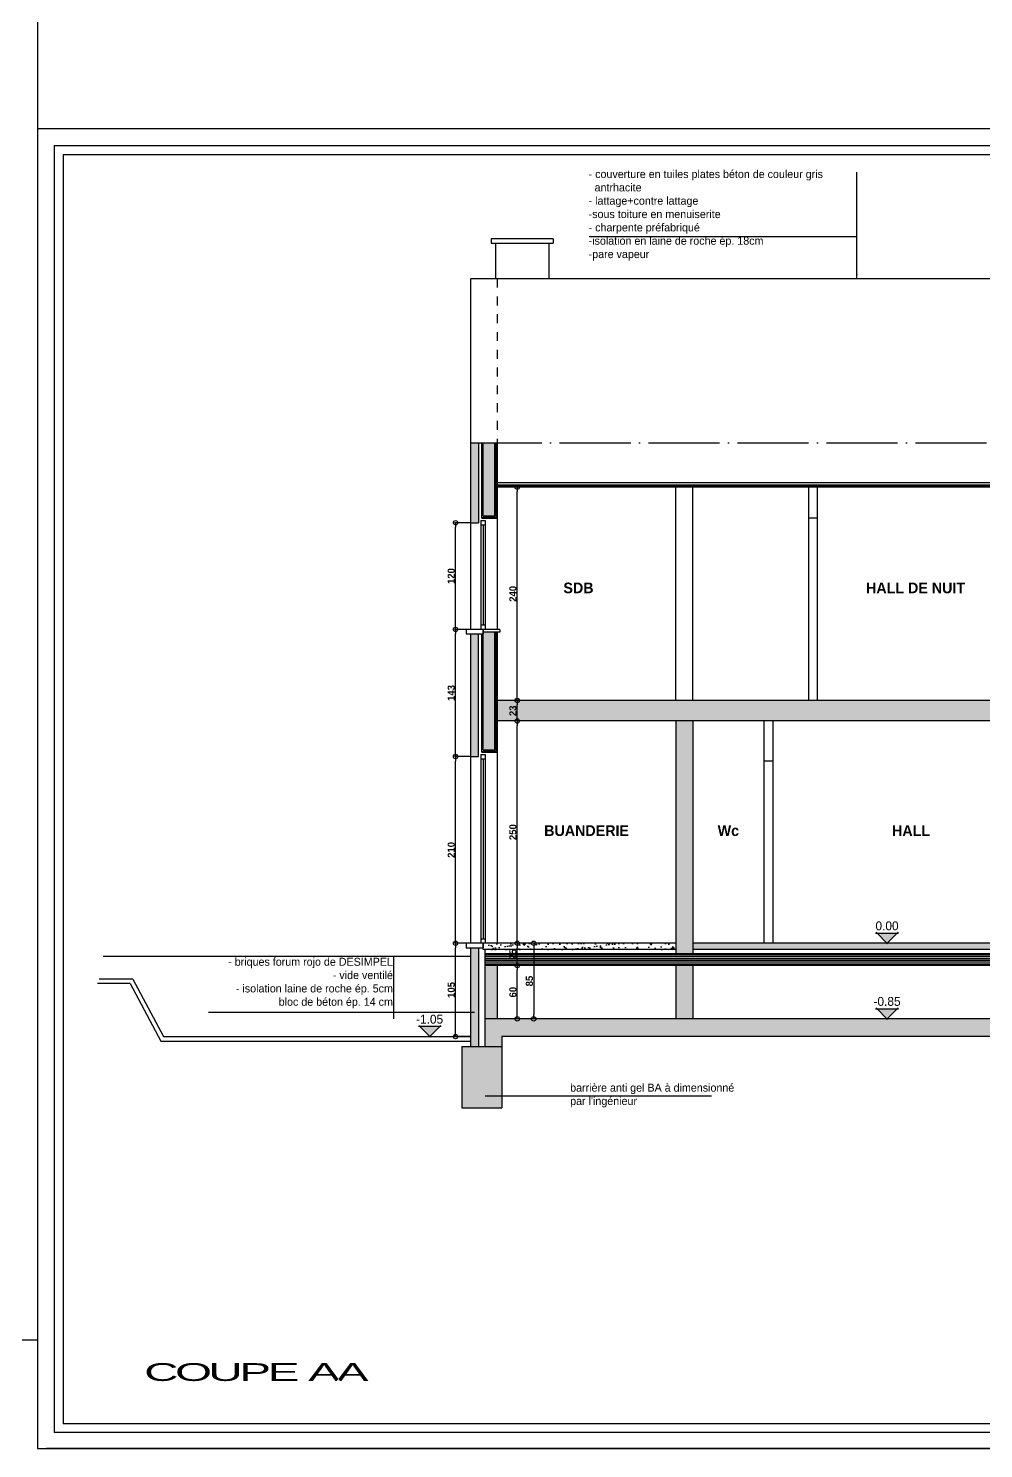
# Model space of a CAD drawing. Header units: millimetres. Extents: x -44462 to 306987, y -116160 to 12874.
# Drawn here: x -11027 to -9953, y -60000 to -58403 of the extents above; entities that cross this region are included whole.
import ezdxf
from ezdxf.enums import TextEntityAlignment as Align

# ---------------------------------------------------------------- set-up
doc = ezdxf.new("R2010")
doc.units = ezdxf.units.MM
doc.header["$PDMODE"] = 35
doc.header["$PDSIZE"] = 10
doc.linetypes.add('TRAIT_4', pattern=[20, 10, -10])
doc.linetypes.add('TRAIT_6', pattern=[100, 80, -10, 0, -10])
for name, color, linetype in [('BLANC', 7, 'Continuous'), ('chassis fen.portes', 1, 'Continuous'), ('COULEUR 8', 8, 'Continuous'), ('CYAN', 4, 'Continuous'), ('JAUNE', 2, 'Continuous'), ('piontillé', 115, 'TRAIT_4'), ('ROUGE', 1, 'Continuous'), ('TEXTE', 1, 'Continuous')]:
    doc.layers.add(name, color=color, linetype=linetype)
doc.styles.add('CENTURY GOTHIC', font='GOTHIC.TTF')
doc.styles.add('Century Gothic Gras', font='GOTHICB.TTF')
doc.styles.add('COMICS', font='comic.TTF', dxfattribs={"height": 10})
doc.dimstyles.new('1-50', dxfattribs={"dimtxt": 8, "dimasz": 5, "dimexe": 1.25, "dimexo": 0.625, "dimtad": 1, "dimdec": 0, "dimtxsty": 'Century Gothic Gras', "dimblk": 'ORIGIN', "dimcen": 5, "dimclrd": 8, "dimclre": 5, "dimclrt": 6, "dimadec": 0, "dimazin": 0, "dimtfac": 1, "dimtdec": 0, "dimtmove": 0, "dimatfit": 3, "dimfxl": 0, "dimarcsym": 0})

# ---------------------------------------------------------------- blocks, each defined once
blk = doc.blocks.new('PETIT CARTOUCHE_HOR')
at = {"color": 1}
for p, q in [((-2100, 1485), (0, 1485)), ((-2100, 1485), (-2100, 10)), ((0, 1485), (0, 0)), ((0, 0), (-2090, 0))]:
    blk.add_line(p, q, dxfattribs=at)
at = {"layer": 'chassis fen.portes', "color": 2, "linetype": 'Continuous'}
for p, q in [((-2081.3, 1465.7), (-2081.3, 18)), ((-2081.3, 1465.7), (-20.5, 1465.7)), ((-223.5, 18), (-2081.3, 18))]:
    blk.add_line(p, q, dxfattribs=at)
at = {"layer": 'chassis fen.portes', "color": 5, "linetype": 'Continuous'}
for p, q in [((-2071.3, 1455.7), (-2071.3, 28)), ((-2071.3, 1455.7), (-30.5, 1455.7)), ((-233.5, 28), (-2071.3, 28))]:
    blk.add_line(p, q, dxfattribs=at)
at = {"layer": 'chassis fen.portes', "color": 1, "linetype": 'Continuous'}
for p, q in [((-2100, 1420), (-2100, 0)), ((-2100, 0), (-86.3, 0))]:
    blk.add_line(p, q, dxfattribs=at)
at = {"style": 'CENTURY GOTHIC'}
for tag, p, height in [('DATE', (-210.2, 171.4), 20), ('DOSSIERN°', (-210.2, 111.5), 20), ('COMMENTAIRE', (-210.2, 95.4), 12), ('COMMENTAIRESUITE', (-210.2, 79.7), 12), ('FEUILLEN°', (-222, 32.7), 20), ('TOTALFEUILLES', (-181.6, 32.7), 20), ('ÉCH.', (-103.2, 32.7), 12)]:
    blk.add_attdef(tag, p, '', height=height, dxfattribs=at)
blk = doc.blocks.new('niveau_élévation_gauche')
blk.add_hatch(color=256).paths.add_polyline_path([(-55.5, 11.4), (-44.1, 0), (-32.7, 11.4)])
for p, q in [((-57, 11.4), (-31.3, 11.4)), ((-56.5, 12.4), (-43.4, -0.7)), ((-31.7, 12.4), (-44.8, -0.7)), ((0, 0), (-44.1, 0))]:
    blk.add_line(p, q)
at = {"style": 'COMICS'}
blk.add_attdef('NIVEAU', text='', height=10, dxfattribs=at).set_placement((-44.1, 14.6), align=Align.CENTER)
blk = doc.blocks.new('_Origin')
at = {"color": 0, "linetype": 'Continuous', "lineweight": -2}
blk.add_line((0, 0), (-1, 0), dxfattribs=at)
blk.add_circle((0, 0), 0.5, dxfattribs=at)
blk = doc.blocks.new('*D480')
at = {"layer": 'Defpoints', "color": 0}
for p in [(-10477.5, -59456.8), (-10475.9, -59456.8), (-10446.5, -59516.8)]:
    blk.add_point(p, dxfattribs=at)
at = {"layer": 'ROUGE', "color": 5, "lineweight": -2}
for p, q in [((-10476.5, -59456.8), (-10478.8, -59456.8)), ((-10447.5, -59516.8), (-10478.8, -59516.8))]:
    blk.add_line(p, q, dxfattribs=at)
at = {"layer": 'ROUGE', "color": 8, "lineweight": -2}
blk.add_line((-10477.5, -59511.8), (-10477.5, -59461.8), dxfattribs=at)
at = {"layer": 'ROUGE', "color": 8, "lineweight": -2, "xscale": 5, "yscale": 5, "zscale": 5}
for p, rotation in [((-10477.5, -59456.8), 90), ((-10477.5, -59516.8), 270)]:
    blk.add_blockref('_Origin', p, dxfattribs=dict(at, rotation=rotation))
at = {"layer": 'ROUGE', "color": 6, "insert": (-10482.4, -59486.8), "char_height": 8, "attachment_point": 5, "rotation": 90, "style": 'Century Gothic Gras'}
blk.add_mtext('60', dxfattribs=at)
blk = doc.blocks.new('*D481')
at = {"layer": 'Defpoints', "color": 0}
for p in [(-10477.5, -59431.8), (-10477.5, -59431.8), (-10475.9, -59456.8)]:
    blk.add_point(p, dxfattribs=at)
at = {"layer": 'ROUGE', "color": 5, "lineweight": -2}
for p, q in [((-10477.5, -59431.8), (-10476.3, -59431.8)), ((-10476.5, -59456.8), (-10478.8, -59456.8))]:
    blk.add_line(p, q, dxfattribs=at)
at = {"layer": 'ROUGE', "color": 8, "lineweight": -2}
blk.add_line((-10477.5, -59451.8), (-10477.5, -59436.8), dxfattribs=at)
at = {"layer": 'ROUGE', "color": 8, "lineweight": -2, "xscale": 5, "yscale": 5, "zscale": 5}
for p, rotation in [((-10477.5, -59431.8), 90), ((-10477.5, -59456.8), 270)]:
    blk.add_blockref('_Origin', p, dxfattribs=dict(at, rotation=rotation))
at = {"layer": 'ROUGE', "color": 6, "insert": (-10482.4, -59444.3), "char_height": 8, "attachment_point": 5, "rotation": 90, "style": 'Century Gothic Gras'}
blk.add_mtext('25', dxfattribs=at)
blk = doc.blocks.new('*D482')
at = {"layer": 'Defpoints', "color": 0}
for p in [(-10477.5, -59181.8), (-10477.5, -59181.8), (-10477.5, -59431.8)]:
    blk.add_point(p, dxfattribs=at)
at = {"layer": 'ROUGE', "color": 5, "lineweight": -2}
for p, q in [((-10477.5, -59181.8), (-10476.3, -59181.8)), ((-10477.5, -59431.8), (-10476.3, -59431.8))]:
    blk.add_line(p, q, dxfattribs=at)
at = {"layer": 'ROUGE', "color": 8, "lineweight": -2}
blk.add_line((-10477.5, -59426.8), (-10477.5, -59186.8), dxfattribs=at)
at = {"layer": 'ROUGE', "color": 8, "lineweight": -2, "xscale": 5, "yscale": 5, "zscale": 5}
for p, rotation in [((-10477.5, -59181.8), 90), ((-10477.5, -59431.8), 270)]:
    blk.add_blockref('_Origin', p, dxfattribs=dict(at, rotation=rotation))
at = {"layer": 'ROUGE', "color": 6, "insert": (-10482.4, -59306.8), "char_height": 8, "attachment_point": 5, "rotation": 90, "style": 'Century Gothic Gras'}
blk.add_mtext('250', dxfattribs=at)
blk = doc.blocks.new('*D483')
at = {"layer": 'Defpoints', "color": 0}
for p in [(-10477.5, -59158.8), (-10477.5, -59158.8), (-10477.5, -59181.8)]:
    blk.add_point(p, dxfattribs=at)
at = {"layer": 'ROUGE', "color": 5, "lineweight": -2}
for p, q in [((-10477.5, -59158.8), (-10476.3, -59158.8)), ((-10477.5, -59181.8), (-10476.3, -59181.8))]:
    blk.add_line(p, q, dxfattribs=at)
at = {"layer": 'ROUGE', "color": 8, "lineweight": -2}
blk.add_line((-10477.5, -59176.8), (-10477.5, -59163.8), dxfattribs=at)
at = {"layer": 'ROUGE', "color": 8, "lineweight": -2, "xscale": 5, "yscale": 5, "zscale": 5}
for p, rotation in [((-10477.5, -59158.8), 90), ((-10477.5, -59181.8), 270)]:
    blk.add_blockref('_Origin', p, dxfattribs=dict(at, rotation=rotation))
at = {"layer": 'ROUGE', "color": 6, "insert": (-10482.4, -59170.3), "char_height": 8, "attachment_point": 5, "rotation": 90, "style": 'Century Gothic Gras'}
blk.add_mtext('23', dxfattribs=at)
blk = doc.blocks.new('*D484')
at = {"layer": 'Defpoints', "color": 0}
for p in [(-10477.5, -58918.8), (-10477.5, -58918.8), (-10477.5, -59158.8)]:
    blk.add_point(p, dxfattribs=at)
at = {"layer": 'ROUGE', "color": 5, "lineweight": -2}
for p, q in [((-10477.5, -58918.8), (-10476.3, -58918.8)), ((-10477.5, -59158.8), (-10476.3, -59158.8))]:
    blk.add_line(p, q, dxfattribs=at)
at = {"layer": 'ROUGE', "color": 8, "lineweight": -2}
blk.add_line((-10477.5, -59153.8), (-10477.5, -58923.8), dxfattribs=at)
at = {"layer": 'ROUGE', "color": 8, "lineweight": -2, "xscale": 5, "yscale": 5, "zscale": 5}
for p, rotation in [((-10477.5, -58918.8), 90), ((-10477.5, -59158.8), 270)]:
    blk.add_blockref('_Origin', p, dxfattribs=dict(at, rotation=rotation))
at = {"layer": 'ROUGE', "color": 6, "insert": (-10482.4, -59038.8), "char_height": 8, "attachment_point": 5, "rotation": 90, "style": 'Century Gothic Gras'}
blk.add_mtext('240', dxfattribs=at)
blk = doc.blocks.new('*D485')
at = {"layer": 'Defpoints', "color": 0}
for p in [(-10459, -59431.8), (-10459, -59516.8), (-10459, -59516.8)]:
    blk.add_point(p, dxfattribs=at)
at = {"layer": 'ROUGE', "color": 5, "lineweight": -2}
for p, q in [((-10459, -59431.8), (-10457.7, -59431.8)), ((-10459, -59516.8), (-10460.2, -59516.8))]:
    blk.add_line(p, q, dxfattribs=at)
at = {"layer": 'ROUGE', "color": 8, "lineweight": -2}
blk.add_line((-10459, -59436.8), (-10459, -59511.8), dxfattribs=at)
at = {"layer": 'ROUGE', "color": 8, "lineweight": -2, "xscale": 5, "yscale": 5, "zscale": 5}
for p, rotation in [((-10459, -59431.8), 90), ((-10459, -59516.8), 270)]:
    blk.add_blockref('_Origin', p, dxfattribs=dict(at, rotation=rotation))
at = {"layer": 'ROUGE', "color": 6, "insert": (-10463.8, -59474.3), "char_height": 8, "attachment_point": 5, "rotation": 90, "style": 'Century Gothic Gras'}
blk.add_mtext('85', dxfattribs=at)
blk = doc.blocks.new('*D476')
at = {"layer": 'Defpoints', "color": 0}
for p in [(-10546.9, -59431.8), (-10530, -59431.8), (-10530, -59536.8)]:
    blk.add_point(p, dxfattribs=at)
at = {"layer": 'ROUGE', "color": 5, "lineweight": -2}
for p, q in [((-10530.7, -59431.8), (-10548.2, -59431.8)), ((-10530.7, -59536.8), (-10548.2, -59536.8))]:
    blk.add_line(p, q, dxfattribs=at)
at = {"layer": 'ROUGE', "color": 8, "lineweight": -2}
blk.add_line((-10546.9, -59531.8), (-10546.9, -59436.8), dxfattribs=at)
at = {"layer": 'ROUGE', "color": 8, "lineweight": -2, "xscale": 5, "yscale": 5, "zscale": 5}
for p, rotation in [((-10546.9, -59431.8), 90), ((-10546.9, -59536.8), 270)]:
    blk.add_blockref('_Origin', p, dxfattribs=dict(at, rotation=rotation))
at = {"layer": 'ROUGE', "color": 6, "insert": (-10551.8, -59484.3), "char_height": 8, "attachment_point": 5, "rotation": 90, "style": 'Century Gothic Gras'}
blk.add_mtext('105', dxfattribs=at)
blk = doc.blocks.new('*D477')
at = {"layer": 'Defpoints', "color": 0}
for p in [(-10546.9, -59221.8), (-10530, -59221.8), (-10530, -59431.8)]:
    blk.add_point(p, dxfattribs=at)
at = {"layer": 'ROUGE', "color": 5, "lineweight": -2}
for p, q in [((-10530.7, -59221.8), (-10548.2, -59221.8)), ((-10530.7, -59431.8), (-10548.2, -59431.8))]:
    blk.add_line(p, q, dxfattribs=at)
at = {"layer": 'ROUGE', "color": 8, "lineweight": -2}
blk.add_line((-10546.9, -59426.8), (-10546.9, -59226.8), dxfattribs=at)
at = {"layer": 'ROUGE', "color": 8, "lineweight": -2, "xscale": 5, "yscale": 5, "zscale": 5}
for p, rotation in [((-10546.9, -59221.8), 90), ((-10546.9, -59431.8), 270)]:
    blk.add_blockref('_Origin', p, dxfattribs=dict(at, rotation=rotation))
at = {"layer": 'ROUGE', "color": 6, "insert": (-10551.8, -59326.8), "char_height": 8, "attachment_point": 5, "rotation": 90, "style": 'Century Gothic Gras'}
blk.add_mtext('210', dxfattribs=at)
blk = doc.blocks.new('*D478')
at = {"layer": 'Defpoints', "color": 0}
for p in [(-10546.9, -59078.8), (-10530, -59078.8), (-10530, -59221.8)]:
    blk.add_point(p, dxfattribs=at)
at = {"layer": 'ROUGE', "color": 5, "lineweight": -2}
for p, q in [((-10530.7, -59078.8), (-10548.2, -59078.8)), ((-10530.7, -59221.8), (-10548.2, -59221.8))]:
    blk.add_line(p, q, dxfattribs=at)
at = {"layer": 'ROUGE', "color": 8, "lineweight": -2}
blk.add_line((-10546.9, -59216.8), (-10546.9, -59083.8), dxfattribs=at)
at = {"layer": 'ROUGE', "color": 8, "lineweight": -2, "xscale": 5, "yscale": 5, "zscale": 5}
for p, rotation in [((-10546.9, -59078.8), 90), ((-10546.9, -59221.8), 270)]:
    blk.add_blockref('_Origin', p, dxfattribs=dict(at, rotation=rotation))
at = {"layer": 'ROUGE', "color": 6, "insert": (-10551.8, -59150.3), "char_height": 8, "attachment_point": 5, "rotation": 90, "style": 'Century Gothic Gras'}
blk.add_mtext('143', dxfattribs=at)
blk = doc.blocks.new('*D479')
at = {"layer": 'Defpoints', "color": 0}
for p in [(-10546.9, -58958.8), (-10530, -58958.8), (-10530, -59078.8)]:
    blk.add_point(p, dxfattribs=at)
at = {"layer": 'ROUGE', "color": 5, "lineweight": -2}
for p, q in [((-10530.7, -58958.8), (-10548.2, -58958.8)), ((-10530.7, -59078.8), (-10548.2, -59078.8))]:
    blk.add_line(p, q, dxfattribs=at)
at = {"layer": 'ROUGE', "color": 8, "lineweight": -2}
blk.add_line((-10546.9, -59073.8), (-10546.9, -58963.8), dxfattribs=at)
at = {"layer": 'ROUGE', "color": 8, "lineweight": -2, "xscale": 5, "yscale": 5, "zscale": 5}
for p, rotation in [((-10546.9, -58958.8), 90), ((-10546.9, -59078.8), 270)]:
    blk.add_blockref('_Origin', p, dxfattribs=dict(at, rotation=rotation))
at = {"layer": 'ROUGE', "color": 6, "insert": (-10551.8, -59018.8), "char_height": 8, "attachment_point": 5, "rotation": 90, "style": 'Century Gothic Gras'}
blk.add_mtext('120', dxfattribs=at)

msp = doc.modelspace()

# ---------------------------------------------------------------- hatches: boundary and pattern name
at = {"layer": 'COULEUR 8'}
h = msp.add_hatch(dxfattribs=at)
h.set_pattern_fill('AR-SAND', color=256, scale=0.2, style=0, double=1)
h.set_pattern_definition([(37.5, (-10515.736, -59438.828), (-0.32, 9.78826), [0, -7.7216, 0, -8.636, 0, -8.255]), (7.5, (-10515.736, -59438.828), (8.9905, 14.3365), [0, -4.1656, 0, -6.9596, 0, -2.667]), (327.5, (-10521.985, -59438.828), (15.81985, 0.02874), [0, -2.54, 0, -9.144, 0, -11.938]), (317.5, (-10521.985, -59438.828), (15.2711, 4.4586), [0, -1.27, 0, -5.9944, 0, -6.858])])
h.paths.add_polyline_path([(-10299, -59431.8), (-10515.7, -59431.8), (-10515.7, -59438.8), (-10299, -59438.8)])
h = msp.add_hatch(dxfattribs=at)
h.set_pattern_fill('AR-SAND', color=256, scale=0.2, style=0, double=1)
h.set_pattern_definition([(37.5, (-10280.036, -59438.828), (-0.32001, 9.788265), [0, -7.7216, 0, -8.636, 0, -8.255]), (7.5, (-10280.036, -59438.828), (8.99047, 14.3365), [0, -4.1656, 0, -6.9596, 0, -2.667]), (327.5, (-10286.285, -59438.828), (15.81985, 0.02874), [0, -2.54, 0, -9.144, 0, -11.938]), (317.5, (-10286.285, -59438.828), (15.27113, 4.45859), [0, -1.27, 0, -5.9944, 0, -6.858])])
h.paths.add_polyline_path([(-9464.3, -59431.8), (-10280, -59431.8), (-10280, -59438.8), (-9459, -59438.8), (-9459, -59436.9), (-9464.3, -59436.9)])
h = msp.add_hatch(dxfattribs=at)
h.set_pattern_fill('_USER', color=256, scale=2, style=0, pattern_type=0)
h.set_pattern_definition([(0, (-10514.0364, -59456.8278), (0, 2), [])])
h.paths.add_polyline_path([(-9462.8, -59443.8), (-10514, -59443.8), (-10514, -59456.8), (-10500, -59456.8), (-9480, -59456.8), (-9462.8, -59456.8)])
h = msp.add_hatch(dxfattribs=at)
h.set_pattern_fill('AR-CONC', color=256, scale=0.1, style=0, double=1)
h.set_pattern_definition([(50, (-4683.866, -55499.49), (18.218467, -1.59391), [1.905, -20.955]), (355, (-4683.866, -55499.49), (-3.524283, 19.105664), [1.524, -16.764]), (100.451, (-4682.347, -55499.623), (14.69425, 17.51167), [1.619, -17.809]), (46.1842, (-4683.866, -55494.41), (27.107904, -4.20423), [2.8575, -31.4325]), (96.6356, (-4681.607, -55494.76), (23.74042, 24.74256), [2.4285, -26.7135]), (351.184, (-4683.866, -55494.41), (23.74046, 24.74251), [2.286, -25.146]), (21, (-4681.326, -55495.68), (15.161488, -10.226552), [1.905, -20.955]), (326, (-4681.326, -55495.68), (6.180203, 18.418797), [1.524, -16.764]), (71.4514, (-4680.062, -55496.533), (21.34165, 8.192286), [1.619, -17.809]), (37.5, (-4683.8656, -55499.4903), (0.3088603, 8.455504), [0, -16.5608, 0, -17.018, 0, -16.8275]), (7.5, (-4683.866, -55499.49), (6.681966, 10.018057), [0, -9.7028, 0, -16.1798, 0, -6.4135]), (327.5, (-4689.53, -55499.49), (13.5590595, -0.5728744), [0, -6.35, 0, -19.812, 0, -26.289]), (317.5, (-4692.07, -55499.49), (14.812918, 2.54265), [0, -8.255, 0, -13.1572, 0, -18.669])])
h.paths.add_polyline_path([(-9440, -59516.8), (-10280, -59516.8), (-10299, -59516.8), (-10500, -59516.8), (-10514, -59516.8), (-10514, -59548.1), (-10495, -59548.1), (-10495, -59536.8), (-9440, -59536.8)])
h.paths.add_polyline_path([(-10495, -59548.1), (-10530, -59548.1), (-10540, -59548.1), (-10540, -59616.8), (-10495, -59616.8)])
at = {"layer": 'ROUGE'}
h = msp.add_hatch(color=254, dxfattribs=at)
h.paths.add_polyline_path([(-10521, -58868.8), (-10530, -58868.8), (-10530, -58958.8), (-10521, -58958.8)])
h.paths.add_polyline_path([(-10521, -59083.9), (-10530, -59083.9), (-10530, -59221.8), (-10521, -59221.8)])
h = msp.add_hatch(color=253, dxfattribs=at)
h.paths.add_polyline_path([(-10502.7, -58868.8), (-10515.7, -58868.8), (-10515.7, -58951.1), (-10502.7, -58951.1)])
h.paths.add_polyline_path([(-10502.7, -59081.8), (-10515.7, -59081.8), (-10515.7, -59214.1), (-10502.7, -59214.1)])
h = msp.add_hatch(color=253, dxfattribs=at)
h.paths.add_polyline_path([(-10280, -59181.8), (-10299, -59181.8), (-10299, -59431.8), (-10299, -59443.8), (-10280, -59443.8), (-10280, -59431.8)])
h.paths.add_polyline_path([(-9466.5, -59158.8), (-10500, -59158.8), (-10500, -59181.8), (-9466.5, -59181.8)])
h.paths.add_polyline_path([(-10488.6, -59178.3), (-10488.6, -59162.4), (-10476.2, -59162.4), (-10476.2, -59178.3)], flags=24)
for color, points in [(254, [(-10521, -59436.9), (-10530, -59436.9), (-10530, -59548.1), (-10521, -59548.1)]), (253, [(-10500, -59456.8), (-10514, -59456.8), (-10514, -59516.8), (-10500, -59516.8)]), (253, [(-10280, -59456.8), (-10299, -59456.8), (-10299, -59516.8), (-10280, -59516.8)])]:
    msp.add_hatch(color=color, dxfattribs=at).paths.add_polyline_path(points)

# ---------------------------------------------------------------- linework, layer by layer
for p, q in [((-10912.9, -59477.2), (-10949.7, -59477.2)), ((-10910, -59472.2), (-10947.7, -59472.2)), ((-10912.9, -59477.2), (-10878.3, -59541.8)), ((-10910, -59472.2), (-10875.4, -59536.8)), ((-10878.3, -59541.8), (-10530, -59541.8)), ((-10875.4, -59536.8), (-10530, -59536.8))]:
    msp.add_line(p, q)
at = {"layer": 'BLANC', "color": 8}
for p, q in [((-10095.4, -58649.4), (-10095.4, -58564.3)), ((-10616.4, -59516.9), (-10616.4, -59445.9))]:
    msp.add_line(p, q, dxfattribs=at)
at = {"layer": 'BLANC'}
for p, q in [((-10530, -58868.8), (-10530, -58958.8)), ((-10500, -58868.8), (-10500, -58953.8)), ((-9480, -58918.8), (-10500, -58918.8)), ((-10150, -58918.8), (-10150, -58953.8)), ((-10140, -58918.8), (-10140, -58953.8)), ((-10530, -58958.8), (-10521, -58958.8)), ((-10517.3, -58953.8), (-10500, -58953.8)), ((-10140, -58953.8), (-10150, -58953.8)), ((-10497, -59078.8), (-10535, -59078.8)), ((-10535, -59078.8), (-10535, -59083.9)), ((-10535, -59083.9), (-10530, -59083.9)), ((-10530, -59083.9), (-10530, -59221.8)), ((-10500, -59081.8), (-10500, -59216.8)), ((-10497, -59081.8), (-10500, -59081.8)), ((-10497, -59078.8), (-10497, -59081.8)), ((-9466.5, -59158.8), (-10500, -59158.8)), ((-9466.5, -59181.8), (-10500, -59181.8)), ((-10299, -59181.8), (-10299, -59431.8)), ((-10280, -59181.8), (-10280, -59431.8)), ((-10200, -59181.8), (-10200, -59226.8)), ((-10190, -59181.8), (-10190, -59226.8)), ((-10530, -59221.8), (-10521, -59221.8)), ((-10517.3, -59216.8), (-10500, -59216.8)), ((-10190, -59226.8), (-10200, -59226.8)), ((-10299, -59431.8), (-10535, -59431.8)), ((-10535, -59431.8), (-10535, -59436.9)), ((-10535, -59436.9), (-10530, -59436.9)), ((-10530, -59436.9), (-10530, -59548.1)), ((-9445, -59431.8), (-10280, -59431.8)), ((-9480, -59456.8), (-10500, -59456.8)), ((-10500, -59456.8), (-10500, -59516.8)), ((-10299, -59456.8), (-10299, -59516.8)), ((-10280, -59456.8), (-10280, -59516.8)), ((-10299, -59516.8), (-10500, -59516.8)), ((-9440, -59516.8), (-10280, -59516.8)), ((-10540, -59548.1), (-10530, -59548.1)), ((-10540, -59548.1), (-10540, -59616.8)), ((-9440, -59536.8), (-10495, -59536.8)), ((-10495, -59536.8), (-10495, -59616.8)), ((-10540, -59616.8), (-10495, -59616.8))]:
    msp.add_line(p, q, dxfattribs=at)
at = {"layer": 'BLANC', "linetype": 'TRAIT_6'}
msp.add_line((-10530, -58868.8), (-9450, -58868.8), dxfattribs=at)
at = {"layer": 'COULEUR 8'}
for p, q in [((-10521, -58868.8), (-10521, -58958.8)), ((-10517.3, -58953.8), (-10517.3, -58868.8)), ((-10515.7, -58951.1), (-10515.7, -58868.8)), ((-10502.7, -58951.1), (-10502.7, -58868.8)), ((-10501.2, -58952.6), (-10501.2, -58868.8)), ((-9480, -58914), (-10500, -58914)), ((-9480, -58916.4), (-10500, -58916.4)), ((-9480, -58917.6), (-10500, -58917.6)), ((-10299, -59158.8), (-10299, -58918.8)), ((-10280, -59158.8), (-10280, -58918.8)), ((-10517.3, -58952.6), (-10501.2, -58952.6)), ((-10515.7, -58951.1), (-10502.7, -58951.1)), ((-10530, -59083.9), (-10516, -59083.9)), ((-10521, -59221.8), (-10521, -59083.9)), ((-10517.3, -59216.8), (-10517.3, -59083.9)), ((-10516, -59078.8), (-10516, -59083.9)), ((-10515.7, -59081.8), (-10515.7, -59078.8)), ((-10500, -59081.8), (-10515.7, -59081.8)), ((-10515.7, -59214.1), (-10515.7, -59081.8)), ((-10502.7, -59214.1), (-10502.7, -59081.8)), ((-10501.2, -59215.6), (-10501.2, -59081.8)), ((-10517.3, -59215.6), (-10501.2, -59215.6)), ((-10515.7, -59214.1), (-10502.7, -59214.1)), ((-10530, -59436.9), (-10516, -59436.9)), ((-10521, -59436.9), (-10521, -59548.1)), ((-10516, -59431.8), (-10516, -59436.9)), ((-10515.7, -59438.8), (-10515.7, -59431.8)), ((-10299, -59438.8), (-10515.7, -59438.8)), ((-10514, -59438.8), (-10514, -59548.1)), ((-10299, -59431.8), (-10299, -59443.8)), ((-10280, -59431.8), (-10280, -59443.8)), ((-9459, -59438.8), (-10280, -59438.8)), ((-10530, -59446.8), (-10943.4, -59446.8)), ((-9462.8, -59443.8), (-10514, -59443.8)), ((-10500, -59456.8), (-10514, -59456.8)), ((-10500, -59516.8), (-10514, -59516.8)), ((-10280, -59516.8), (-10299, -59516.8)), ((-10530, -59548.1), (-10495, -59548.1))]:
    msp.add_line(p, q, dxfattribs=at)
at = {"layer": 'CYAN'}
for p, q in [((-10516, -58961.3), (-10516, -59073.8)), ((-10516, -59224.3), (-10516, -59426.8))]:
    msp.add_line(p, q, dxfattribs=at)
at = {"layer": 'JAUNE'}
for p, q in [((-10518.5, -58956.3), (-10518.5, -59078.8)), ((-10518.5, -58956.3), (-10513.5, -58956.3)), ((-10513.5, -58956.3), (-10513.5, -59078.8)), ((-10518.5, -58961.3), (-10513.5, -58961.3)), ((-10518.5, -59073.8), (-10513.5, -59073.8)), ((-10518.5, -59219.3), (-10518.5, -59431.8)), ((-10518.5, -59219.3), (-10513.5, -59219.3)), ((-10518.5, -59224.3), (-10513.5, -59224.3)), ((-10513.5, -59219.3), (-10513.5, -59431.8)), ((-10518.5, -59426.8), (-10513.5, -59426.8))]:
    msp.add_line(p, q, dxfattribs=at)
at = {"layer": 'piontillé'}
msp.add_line((-10500, -58684.3), (-10500, -58868.8), dxfattribs=at)
at = {"layer": 'ROUGE'}
for p, q in [((-10437, -58639.3), (-10507, -58639.3)), ((-10507, -58639.3), (-10507, -58644.3)), ((-10437, -58639.3), (-10437, -58644.3)), ((-10507, -58644.3), (-10437, -58644.3)), ((-10502, -58644.3), (-10502, -58684.3)), ((-10442, -58644.3), (-10442, -58684.3)), ((-10530, -58684.3), (-10530, -58868.8)), ((-9450, -58684.3), (-10530, -58684.3)), ((-10530, -58958.8), (-10530, -59078.8)), ((-10500, -58953.8), (-10500, -59078.8)), ((-10150, -58953.8), (-10150, -59158.8)), ((-10140, -58953.8), (-10140, -59158.8)), ((-10530, -59221.8), (-10530, -59431.8)), ((-10500, -59216.8), (-10500, -59431.8)), ((-10200, -59226.8), (-10200, -59431.8)), ((-10190, -59226.8), (-10190, -59431.8)), ((-10870, -59536.8), (-10620, -59536.8))]:
    msp.add_line(p, q, dxfattribs=at)

# ---------------------------------------------------------------- block references
at = {"color": 1}
for p in [(-11017.2, -59878.1), (-8917.2, -60000.2)]:
    msp.add_blockref('PETIT CARTOUCHE_HOR', p, dxfattribs=at)
at = {"layer": 'ROUGE'}
for p, values in [((-10017.4, -59431.8), {'NIVEAU': '0.00'}), ((-10017.4, -59516.8), {'NIVEAU': '-0.85'})]:
    msp.add_blockref('niveau_élévation_gauche', p, dxfattribs=at).add_auto_attribs(values)
ref = msp.add_blockref('niveau_élévation_gauche', (-10620, -59536.8), dxfattribs=dict(at, xscale=-1))
ref.add_attrib('NIVEAU', '-1.05', dxfattribs={"layer": '0', "height": 10, "style": 'COMICS'}).set_placement((-10576.1, -59522.2), align=Align.CENTER)

# ---------------------------------------------------------------- texts
at = {"layer": 'TEXTE', "style": 'CENTURY GOTHIC'}
for s, insert, char_height, width, attachment_point in [('- couverture en tuiles plates béton de couleur gris \\P  antrhacite\\P- lattage+contre lattage\\P-sous toiture en menuiserite\\P- charpente préfabriqué\\P-isolation en laine de roche ép. 18cm\\P-pare vapeur', (-10397.2, -58562.1), 9, 353.102, 1), ('- briques forum rojo de DESIMPEL\\P- vide ventilé\\P- isolation laine de roche ép. 5cm \\P  bloc de béton ép. 14 cm', (-10617.4, -59448.1), 9, 271.579, 3), ("barrière anti gel BA à dimensionné \\Ppar l'ingénieur", (-10418, -59589.7), 9, 240.069, 1), ('\\pi-30,l30,t30;{\\W2;\\T0.9;COUPE AA}', (-10897.2, -59904.1), 20, 379.056, 1)]:
    msp.add_mtext(s, dxfattribs=dict(at, insert=insert, char_height=char_height, width=width, attachment_point=attachment_point))
at = {"layer": 'TEXTE', "color": 6, "char_height": 10, "attachment_point": 5, "style": 'CENTURY GOTHIC'}
for s, insert, width in [('{\\fCentury Gothic|b1|i0|c0|p34;\\H1.2x;\\C3;SDB}', (-10408.6, -59032.2), 193.043), ('{\\fCentury Gothic|b1|i0|c0|p34;\\H1.2x;\\C3;HALL DE NUIT}', (-10029.4, -59032.2), 193.043), ('{\\fCentury Gothic|b1|i0|c0|p34;\\H1.2x;\\C3;BUANDERIE}', (-10399.5, -59305.2), 201), ('{\\fCentury Gothic|b1|i0|c0|p34;\\H1.2x;\\C3;Wc}', (-10240, -59305.2), 80), ('{\\fCentury Gothic|b1|i0|c0|p34;\\H1.2x;\\C3;HALL}', (-10034.5, -59305.2), 311)]:
    msp.add_mtext(s, dxfattribs=dict(at, insert=insert, width=width))

# ---------------------------------------------------------------- dimensions: what is measured, and where the dimension line sits
at = {"layer": 'ROUGE'}
for base, p1, p2, picture, middle in [((-10477.5, -58918.8), (-10477.5, -59158.8), (-10477.5, -58918.8), '*D484', (-10482.4, -59038.8)), ((-10546.9, -58958.8), (-10530, -59078.8), (-10530, -58958.8), '*D479', (-10551.8, -59018.8)), ((-10546.9, -59078.8), (-10530, -59221.8), (-10530, -59078.8), '*D478', (-10551.8, -59150.3)), ((-10477.5, -59158.8), (-10477.5, -59181.8), (-10477.5, -59158.8), '*D483', (-10482.4, -59170.3)), ((-10477.5, -59181.8), (-10477.5, -59431.8), (-10477.5, -59181.8), '*D482', (-10482.4, -59306.8)), ((-10546.9, -59221.8), (-10530, -59431.8), (-10530, -59221.8), '*D477', (-10551.8, -59326.8)), ((-10477.5, -59431.8), (-10475.9, -59456.8), (-10477.5, -59431.8), '*D481', (-10482.4, -59444.3))]:
    dim = msp.add_linear_dim(base=base, p1=p1, p2=p2, angle=90, dimstyle='1-50', override={"dimtmove": 1}, dxfattribs=at)
    dim.commit()
    dim.dimension.update_dxf_attribs({"geometry": picture, "text_midpoint": middle})
for base, p1, p2, picture, middle in [((-10546.9, -59431.8), (-10530, -59536.8), (-10530, -59431.8), '*D476', (-10551.8, -59484.3)), ((-10459, -59516.8), (-10459, -59431.8), (-10459, -59516.8), '*D485', (-10463.8, -59474.3)), ((-10477.5, -59456.8), (-10446.5, -59516.8), (-10475.9, -59456.8), '*D480', (-10482.4, -59486.8))]:
    dim = msp.add_linear_dim(base=base, p1=p1, p2=p2, angle=90, dimstyle='1-50', dxfattribs=at)
    dim.commit()
    dim.dimension.update_dxf_attribs({"geometry": picture, "text_midpoint": middle})

# ---------------------------------------------------------------- leaders
at = {"layer": 'BLANC'}
for points in [[(-10095.4, -58684.3), (-10095.4, -58637.1), (-10396.5, -58637.1)], [(-10525.6, -59509.6), (-10649.6, -59509.6), (-10824.7, -59509.6)], [(-10513.7, -59603.5), (-10455.4, -59603.5), (-10258.8, -59603.5)]]:
    msp.add_leader(points, dimstyle='1-50', override={"dimgap": 0.625, "dimtad": 0}, dxfattribs=at)

doc.saveas('drawing.dxf')
